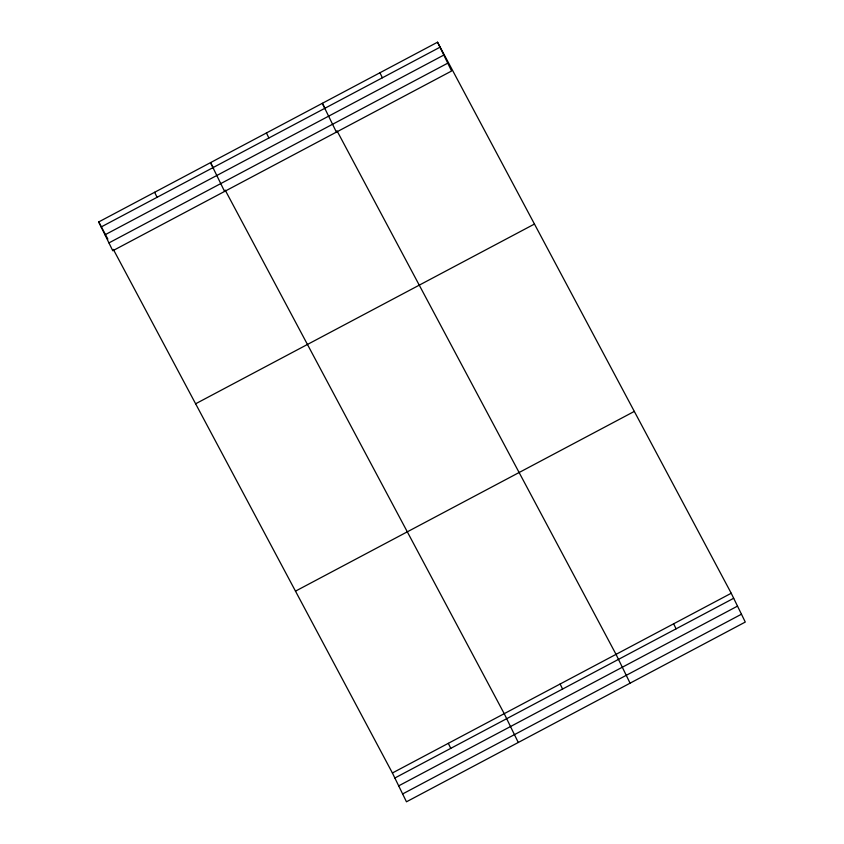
<?xml version="1.0" encoding="UTF-8"?>
<svg xmlns="http://www.w3.org/2000/svg" width="844" height="844" viewBox="0 0 844 844"><rect width="100%" height="100%" fill="white"/><g stroke="black" fill="none" stroke-linecap="round" stroke-linejoin="round"><path stroke-width="1.27" d="M437.54 42.2L451.593 71.012L112.769 250.752L98.716 221.94L437.54 42.2L731.231 593.248L745.284 622.06L406.46 801.8L392.407 772.988L113.339 249.391M101.164 226.962L439.988 47.222M104.994 234.811L443.817 55.071M108.939 242.903L447.763 63.163M195.629 403.78L534.452 224.05M295.495 591.138L634.319 411.408M392.407 772.988L731.231 593.248M394.865 778.01L733.689 598.269M398.684 785.859L737.519 606.119M402.63 793.951L741.465 614.21M325.383 109.034L322.334 103.306L336.387 132.118M336.967 130.757L616.036 654.364L630.088 683.176M213.574 168.346L210.525 162.628L224.578 191.44M225.158 190.069L504.227 713.676L518.279 742.488M98.716 221.94L107.853 239.095M673.639 623.811L676.086 628.833M379.937 72.753L382.385 77.775M560.131 684.02L562.579 689.042M266.43 132.972L268.877 137.994M448.322 743.332L450.77 748.354M154.621 192.284L157.068 197.306"/></g></svg>
